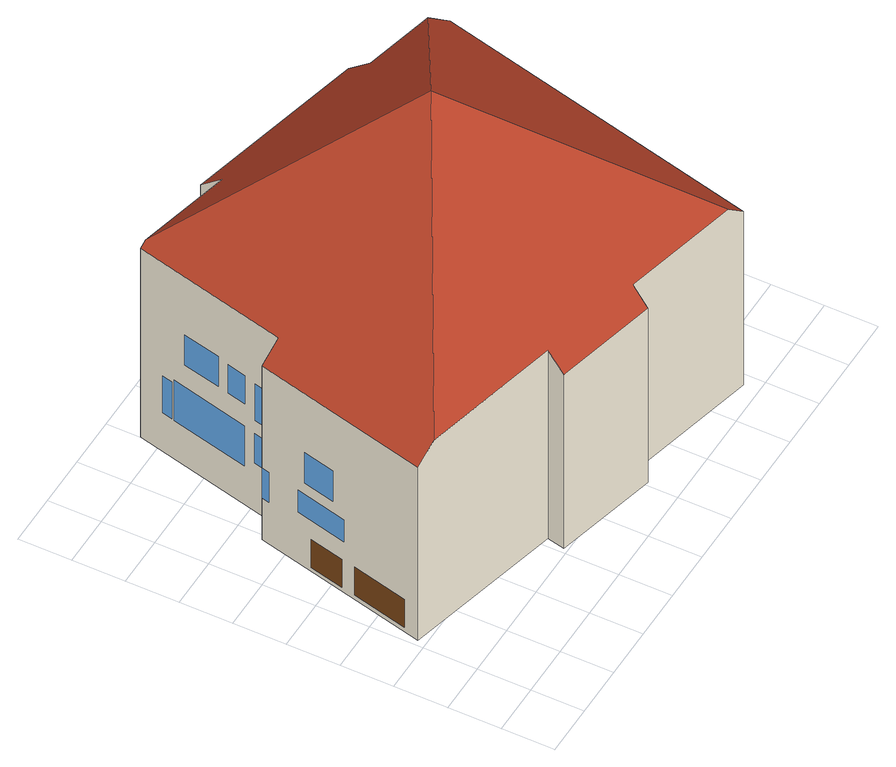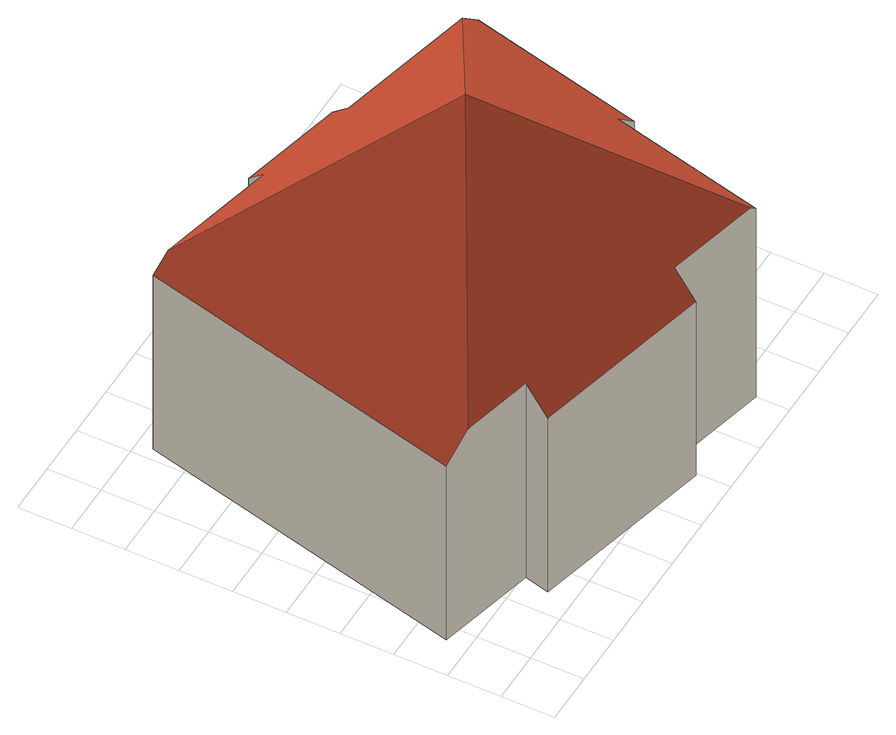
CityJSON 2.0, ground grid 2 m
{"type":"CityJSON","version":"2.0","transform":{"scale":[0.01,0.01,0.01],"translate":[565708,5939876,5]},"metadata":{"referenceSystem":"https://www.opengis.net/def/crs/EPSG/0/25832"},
"CityObjects":{
"building1":{"type":"Building","attributes":{"Gemeindeschluessel":"02400407","Geometrietyp2DReferenz":"3000","function":"31001_1010","roofType":"3500","measuredHeight":15.17,"storeysAboveGround":2},"address":[{"country":"Germany","locality":"Hamburg","thoroughfareNumber":"12a","thoroughfareName":"Inselstraße"}],"geometry":[{"type":"MultiSurface","lod":"3","boundaries":[[[0,1,2,3,4,5,6]],[[7,8,9,10,0,6,11]],[[12,13,14,15,16,1,0]],[[17,18,12,0,10]],[[19,20,21,22,23,5,4,24],[25,26,27,28],[29,30,31,32],[33,34,35,36],[37,38,39,40]],[[25,28,27,26]],[[29,32,31,30]],[[19,24,21,20]],[[36,35,34,33]],[[40,39,38,37]],[[4,3,41,22]],[[42,43,44,3,2,45,41,46],[47,48,49,50],[51,52,53,54],[55,56,57,58],[59,60,61,62],[63,64,65,66]],[[47,50,49,48]],[[54,53,52,51]],[[58,57,56,55]],[[44,43,42,46]],[[66,65,64,63]],[[62,61,60,59]],[[9,8,67,68]],[[8,7,69,67]],[[7,11,70,69]],[[16,15,71,72]],[[15,14,73,71]],[[14,13,74,73]],[[18,17,75,76]],[[67,69,70,23,22,41,45,72,71,73,74,76,75,68]],[[74,13,12,18,76]],[[75,17,10,9,68]],[[70,11,6,5,23]],[[45,2,1,16,72]]],"semantics":{"surfaces":[{"type":"RoofSurface"},{"type":"WallSurface"},{"type":"Door"},{"type":"Window"},{"type":"GroundSurface"}],"values":[0,0,0,0,1,2,2,3,3,3,1,1,3,3,3,3,3,3,1,1,1,1,1,1,1,4,1,1,1,1]}}]}
},
"vertices":[
[944,889,1578],[426,1668,965],[402,1674,943],[260,1083,943],[183,1102,872],[22,432,872],[96,414,940],[619,216,873],[1017,120,873],[1033,185,937],[1486,76,937],[635,284,940],[1756,1344,968],[1485,1409,968],[1509,1505,873],[810,1674,873],[787,1581,965],[1556,59,873],[1860,1319,872],[176,1072,394],[176,1072,254],[183,1102,254],[183,1102,61],[22,432,61],[183,1102,394],[101,759,209],[101,759,77],[133,891,77],[133,891,209],[36,490,212],[36,490,82],[88,705,82],[88,705,212],[99,750,296],[147,948,296],[147,948,401],[99,750,401],[110,798,452],[140,920,452],[140,920,595],[110,798,595],[260,1083,61],[284,1183,486],[284,1183,656],[260,1083,656],[402,1674,61],[260,1083,486],[370,1539,413],[370,1539,242],[379,1580,242],[379,1580,413],[295,1227,242],[367,1530,242],[367,1530,430],[295,1227,430],[266,1110,286],[285,1186,286],[285,1186,423],[266,1110,423],[294,1225,533],[312,1298,533],[312,1298,666],[294,1225,666],[322,1340,533],[356,1484,533],[356,1484,674],[322,1340,674],[1017,120,61],[1033,185,61],[619,216,61],[635,284,61],[810,1674,61],[787,1581,61],[1509,1505,61],[1485,1409,61],[1556,59,61],[1860,1319,61]
]}
